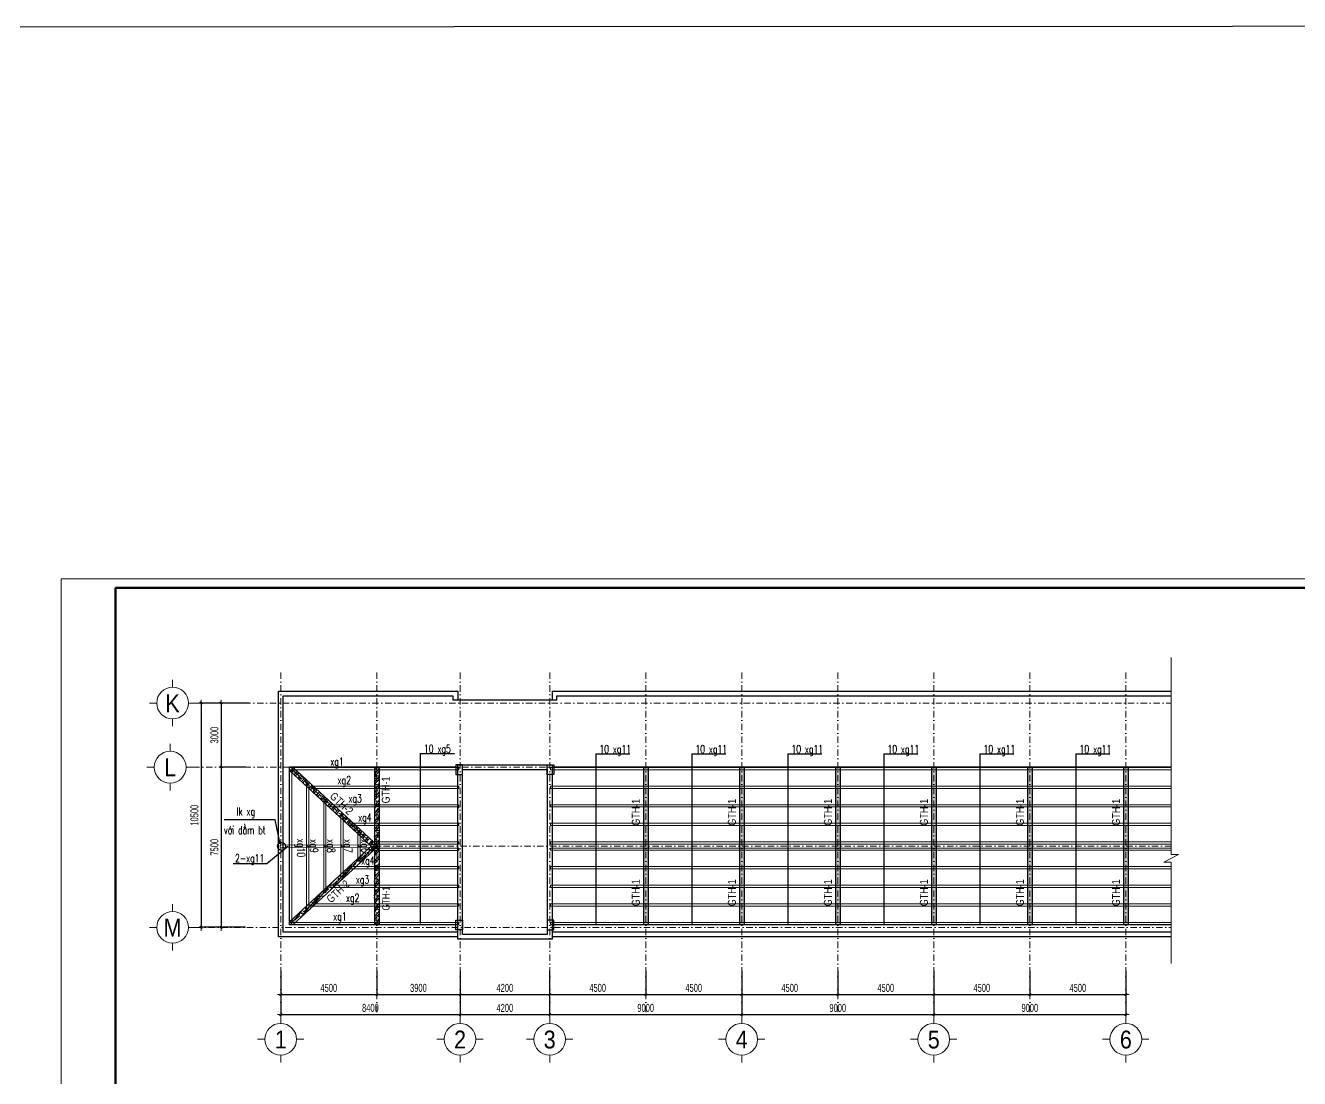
# Model space of a CAD drawing. Header units: millimetres. Extents: x 3174748 to 6019813, y -1021377 to -112338.
# Drawn here: x 3858570 to 3918273, y -300018 to -250704 of the extents above; entities that cross this region are included whole.
import ezdxf
from ezdxf.enums import TextEntityAlignment as Align

# ---------------------------------------------------------------- set-up
doc = ezdxf.new("R2010")
doc.units = ezdxf.units.MM
doc.header["$LTSCALE"] = 60
doc.header["$MEASUREMENT"] = 0
doc.linetypes.add('DASHDOT', pattern=[1, 0.5, -0.25, 0, -0.25])
doc.layers.get('DEFPOINTS').update_dxf_attribs({"lineweight": 0})
for name, color, linetype, lineweight in [('Khungten_LCDI', 7, 'Continuous', 5), ('LC Dim', 8, 'Continuous', 18), ('LC Hatch', 252, 'Continuous', 9), ('LC ISO', 153, 'Continuous', 13), ('LC Net dam 1', 30, 'Continuous', 30), ('LC Net thay', 7, 'Continuous', 25), ('LC Net truc', 79, 'DASHDOT', 13), ('LC Text1', 3, 'Continuous', 20), ('LC Text2', 7, 'Continuous', 25)]:
    doc.layers.add(name, color=color, linetype=linetype, lineweight=lineweight)
doc.styles.add('HOATBIF', font='hoatbif.shx', dxfattribs={"width": 0.7})
doc.styles.add('Khungten', font='VHAVAN.TTF', dxfattribs={"width": 0.9, "height": 5000})
doc.styles.add('LC 1', font='VHAVANB.TTF')
doc.styles.add('LC 3', font='vnsimli.shx', dxfattribs={"width": 0.75})
doc.styles.add('T2', font='VHARIAL.TTF', dxfattribs={"width": 0.8})
doc.styles.add('Title', font='VHBLACK.TTF', dxfattribs={"width": 0.8})
doc.dimstyles.new('1-150', dxfattribs={"dimscale": 150, "dimtxt": 2.5, "dimasz": 0.35, "dimexe": 0.5, "dimexo": 0, "dimgap": 0.8, "dimtad": 1, "dimdec": 0, "dimzin": 0, "dimdsep": 46, "dimtxsty": 'HOATBIF', "dimblk1": 'DOT', "dimblk2": 'DOT', "dimsah": 1, "dimcen": -1, "dimdle": 1, "dimclrd": 256, "dimclre": 256, "dimclrt": 4, "dimadec": 3, "dimazin": 2, "dimtfac": 0.333333, "dimtdec": 0, "dimtix": 1, "dimtmove": 2, "dimatfit": 3, "dimldrblk": 'DOT', "dimfxl": 1, "dimtvp": 0.833333, "dimtolj": 1, "dimtzin": 0, "dimarcsym": 0})
doc.dimstyles.new('Copy of 1-100', dxfattribs={"dimscale": 100, "dimtxt": 2.5, "dimasz": 0.35, "dimexe": 0.5, "dimexo": 0, "dimgap": 0.8, "dimtad": 1, "dimdec": 0, "dimzin": 0, "dimdsep": 46, "dimtxsty": 'HOATBIF', "dimblk1": 'DOT', "dimblk2": 'DOT', "dimsah": 1, "dimcen": -1, "dimdle": 1, "dimclrd": 256, "dimclre": 256, "dimclrt": 4, "dimadec": 3, "dimazin": 2, "dimtfac": 0.333333, "dimtdec": 0, "dimtix": 1, "dimtmove": 2, "dimatfit": 3, "dimldrblk": 'DOT', "dimfxl": 1, "dimtvp": 0.833333, "dimtolj": 1, "dimtzin": 0, "dimarcsym": 0})

# ---------------------------------------------------------------- blocks, each defined once
blk = doc.blocks.new('Nha o can bo nhan vien Trung doan')
at = {"layer": 'DEFPOINTS', "lineweight": 0}
blk.add_lwpolyline([(-1200, -14850), (-1200, 14850), (40800, 14850), (40800, -14850)], close=True, dxfattribs=at)
at = {"layer": 'Khungten_LCDI', "color": 5, "lineweight": 60}
blk.add_lwpolyline([(0, -14650), (0, 14650), (40600, 14650), (40600, -14650)], close=True, dxfattribs=at)
at = {"color": 7, "style": 'Khungten', "width": 0.8}
for tag, p in [('REVISION', (39499, -10746)), ('NGAYHT', (39546, -11609))]:
    blk.add_attdef(tag, text='', height=200, dxfattribs=at).set_placement(p, align=Align.CENTER)
at = {"layer": 'LC Text1', "style": 'Title', "width": 1.485915}
for tag, p, p2 in [('TENBANVE1', (36913, -8886), (40339, -8886)), ('TENBANVE2', (36913, -9562), (40339, -9562))]:
    blk.add_attdef(tag, text='', height=250, dxfattribs=at).set_placement(p, p2, align=Align.FIT)
at = {"layer": 'LC Text1', "style": 'Title', "width": 0.7}
blk.add_attdef('SOBANVE', text='', height=250, dxfattribs=at).set_placement((39562, -13896), align=Align.CENTER)
blk = doc.blocks.new('DOT')
at = {"layer": 'LC Dim'}
blk.add_line((-3, 0), (3, 0), dxfattribs=at)
at = {"layer": 'LC Dim', "color": 4}
blk.add_line((-1, -1), (1, 1), dxfattribs=at)
blk.add_lwpolyline([(0.5, 1), (-1, -0.5), (-0.5, -1), (1, 0.5)], close=True, dxfattribs=at)
blk = doc.blocks.new('*D232')
at = {"layer": 'DEFPOINTS', "color": 0, "transparency": 16777216}
for p in [(3869056, -282438), (3867734, -285438), (3868877, -285438)]:
    blk.add_point(p, dxfattribs=at)
at = {"layer": 'LC Dim', "lineweight": -2, "transparency": 16777216}
for p, q in [((3869056, -282438), (3867659, -282438)), ((3867734, -282491), (3867734, -285386)), ((3868877, -285438), (3867659, -285438))]:
    blk.add_line(p, q, dxfattribs=at)
at = {"layer": 'LC Dim', "lineweight": -2, "transparency": 16777216, "xscale": 52.5, "yscale": 52.5, "zscale": 52.5}
for p, rotation in [((3867734, -282438), 90), ((3867734, -285438), 270)]:
    blk.add_blockref('DOT', p, dxfattribs=dict(at, rotation=rotation))
at = {"layer": 'LC Dim', "color": 4, "transparency": 16777216, "insert": (3867426, -283938), "char_height": 375, "attachment_point": 5, "rotation": 90, "style": 'HOATBIF'}
blk.add_mtext('\\A1;3000', dxfattribs=at)
blk = doc.blocks.new('*D233')
at = {"layer": 'DEFPOINTS', "color": 0, "transparency": 16777216}
for p in [(3868877, -285438), (3867734, -292938), (3868877, -292938)]:
    blk.add_point(p, dxfattribs=at)
at = {"layer": 'LC Dim', "lineweight": -2, "transparency": 16777216}
for p, q in [((3868877, -285438), (3867659, -285438)), ((3867734, -285491), (3867734, -292886)), ((3868877, -292938), (3867659, -292938))]:
    blk.add_line(p, q, dxfattribs=at)
at = {"layer": 'LC Dim', "lineweight": -2, "transparency": 16777216, "xscale": 52.5, "yscale": 52.5, "zscale": 52.5}
for p, rotation in [((3867734, -285438), 90), ((3867734, -292938), 270)]:
    blk.add_blockref('DOT', p, dxfattribs=dict(at, rotation=rotation))
at = {"layer": 'LC Dim', "color": 4, "transparency": 16777216, "insert": (3867426, -289188), "char_height": 375, "attachment_point": 5, "rotation": 90, "style": 'HOATBIF'}
blk.add_mtext('\\A1;7500', dxfattribs=at)
blk = doc.blocks.new('*D234')
at = {"layer": 'DEFPOINTS', "color": 0, "transparency": 16777216}
for p in [(3868118, -282438), (3866796, -292938), (3868877, -292938)]:
    blk.add_point(p, dxfattribs=at)
at = {"layer": 'LC Dim', "lineweight": -2, "transparency": 16777216}
for p, q in [((3868118, -282438), (3866721, -282438)), ((3866796, -282491), (3866796, -292886)), ((3868877, -292938), (3866721, -292938))]:
    blk.add_line(p, q, dxfattribs=at)
at = {"layer": 'LC Dim', "lineweight": -2, "transparency": 16777216, "xscale": 52.5, "yscale": 52.5, "zscale": 52.5}
for p, rotation in [((3866796, -282438), 90), ((3866796, -292938), 270)]:
    blk.add_blockref('DOT', p, dxfattribs=dict(at, rotation=rotation))
at = {"layer": 'LC Dim', "color": 4, "transparency": 16777216, "insert": (3866489, -287688), "char_height": 375, "attachment_point": 5, "rotation": 90, "style": 'HOATBIF'}
blk.add_mtext('\\A1;10500', dxfattribs=at)
blk = doc.blocks.new('*D235')
at = {"layer": 'DEFPOINTS', "color": 0, "transparency": 16777216}
for p in [(3870534, -294975), (3875034, -294975), (3875034, -296083)]:
    blk.add_point(p, dxfattribs=at)
at = {"layer": 'LC Dim', "lineweight": -2, "transparency": 16777216}
for p, q in [((3870534, -294975), (3870534, -296158)), ((3875034, -294975), (3875034, -296158)), ((3870587, -296083), (3874982, -296083))]:
    blk.add_line(p, q, dxfattribs=at)
at = {"layer": 'LC Dim', "lineweight": -2, "transparency": 16777216, "xscale": 52.5, "yscale": 52.5, "zscale": 52.5, "rotation": 180}
blk.add_blockref('DOT', (3870534, -296083), dxfattribs=at)
at = {"layer": 'LC Dim', "lineweight": -2, "transparency": 16777216, "xscale": 52.5, "yscale": 52.5, "zscale": 52.5}
blk.add_blockref('DOT', (3875034, -296083), dxfattribs=at)
at = {"layer": 'LC Dim', "color": 4, "transparency": 16777216, "insert": (3872784, -295775), "char_height": 375, "attachment_point": 5, "style": 'HOATBIF'}
blk.add_mtext('\\A1;4500', dxfattribs=at)
blk = doc.blocks.new('*D236')
at = {"layer": 'DEFPOINTS', "color": 0, "transparency": 16777216}
for p in [(3875034, -294975), (3878934, -294975), (3878934, -296083)]:
    blk.add_point(p, dxfattribs=at)
at = {"layer": 'LC Dim', "lineweight": -2, "transparency": 16777216}
for p, q in [((3875034, -294975), (3875034, -296158)), ((3878934, -294975), (3878934, -296158)), ((3875087, -296083), (3878882, -296083))]:
    blk.add_line(p, q, dxfattribs=at)
at = {"layer": 'LC Dim', "lineweight": -2, "transparency": 16777216, "xscale": 52.5, "yscale": 52.5, "zscale": 52.5, "rotation": 180}
blk.add_blockref('DOT', (3875034, -296083), dxfattribs=at)
at = {"layer": 'LC Dim', "lineweight": -2, "transparency": 16777216, "xscale": 52.5, "yscale": 52.5, "zscale": 52.5}
blk.add_blockref('DOT', (3878934, -296083), dxfattribs=at)
at = {"layer": 'LC Dim', "color": 4, "transparency": 16777216, "insert": (3876984, -295775), "char_height": 375, "attachment_point": 5, "style": 'HOATBIF'}
blk.add_mtext('\\A1;3900', dxfattribs=at)
blk = doc.blocks.new('*D237')
at = {"layer": 'DEFPOINTS', "color": 0, "transparency": 16777216}
for p in [(3878934, -294975), (3883134, -294975), (3883134, -296083)]:
    blk.add_point(p, dxfattribs=at)
at = {"layer": 'LC Dim', "lineweight": -2, "transparency": 16777216}
for p, q in [((3878934, -294975), (3878934, -296158)), ((3883134, -294975), (3883134, -296158)), ((3878987, -296083), (3883082, -296083))]:
    blk.add_line(p, q, dxfattribs=at)
at = {"layer": 'LC Dim', "lineweight": -2, "transparency": 16777216, "xscale": 52.5, "yscale": 52.5, "zscale": 52.5, "rotation": 180}
blk.add_blockref('DOT', (3878934, -296083), dxfattribs=at)
at = {"layer": 'LC Dim', "lineweight": -2, "transparency": 16777216, "xscale": 52.5, "yscale": 52.5, "zscale": 52.5}
blk.add_blockref('DOT', (3883134, -296083), dxfattribs=at)
at = {"layer": 'LC Dim', "color": 4, "transparency": 16777216, "insert": (3881034, -295775), "char_height": 375, "attachment_point": 5, "style": 'HOATBIF'}
blk.add_mtext('\\A1;4200', dxfattribs=at)
blk = doc.blocks.new('*D238')
at = {"layer": 'DEFPOINTS', "color": 0, "transparency": 16777216}
for p in [(3883134, -294975), (3887634, -294975), (3887634, -296083)]:
    blk.add_point(p, dxfattribs=at)
at = {"layer": 'LC Dim', "lineweight": -2, "transparency": 16777216}
for p, q in [((3883134, -294975), (3883134, -296158)), ((3887634, -294975), (3887634, -296158)), ((3883187, -296083), (3887582, -296083))]:
    blk.add_line(p, q, dxfattribs=at)
at = {"layer": 'LC Dim', "lineweight": -2, "transparency": 16777216, "xscale": 52.5, "yscale": 52.5, "zscale": 52.5, "rotation": 180}
blk.add_blockref('DOT', (3883134, -296083), dxfattribs=at)
at = {"layer": 'LC Dim', "lineweight": -2, "transparency": 16777216, "xscale": 52.5, "yscale": 52.5, "zscale": 52.5}
blk.add_blockref('DOT', (3887634, -296083), dxfattribs=at)
at = {"layer": 'LC Dim', "color": 4, "transparency": 16777216, "insert": (3885384, -295775), "char_height": 375, "attachment_point": 5, "style": 'HOATBIF'}
blk.add_mtext('\\A1;4500', dxfattribs=at)
blk = doc.blocks.new('*D239')
at = {"layer": 'DEFPOINTS', "color": 0, "transparency": 16777216}
for p in [(3887634, -294975), (3892134, -294975), (3892134, -296083)]:
    blk.add_point(p, dxfattribs=at)
at = {"layer": 'LC Dim', "lineweight": -2, "transparency": 16777216}
for p, q in [((3887634, -294975), (3887634, -296158)), ((3892134, -294975), (3892134, -296158)), ((3887687, -296083), (3892082, -296083))]:
    blk.add_line(p, q, dxfattribs=at)
at = {"layer": 'LC Dim', "lineweight": -2, "transparency": 16777216, "xscale": 52.5, "yscale": 52.5, "zscale": 52.5, "rotation": 180}
blk.add_blockref('DOT', (3887634, -296083), dxfattribs=at)
at = {"layer": 'LC Dim', "lineweight": -2, "transparency": 16777216, "xscale": 52.5, "yscale": 52.5, "zscale": 52.5}
blk.add_blockref('DOT', (3892134, -296083), dxfattribs=at)
at = {"layer": 'LC Dim', "color": 4, "transparency": 16777216, "insert": (3889884, -295775), "char_height": 375, "attachment_point": 5, "style": 'HOATBIF'}
blk.add_mtext('\\A1;4500', dxfattribs=at)
blk = doc.blocks.new('*D240')
at = {"layer": 'DEFPOINTS', "color": 0, "transparency": 16777216}
for p in [(3892134, -294975), (3896634, -294975), (3896634, -296083)]:
    blk.add_point(p, dxfattribs=at)
at = {"layer": 'LC Dim', "lineweight": -2, "transparency": 16777216}
for p, q in [((3892134, -294975), (3892134, -296158)), ((3896634, -294975), (3896634, -296158)), ((3892187, -296083), (3896582, -296083))]:
    blk.add_line(p, q, dxfattribs=at)
at = {"layer": 'LC Dim', "lineweight": -2, "transparency": 16777216, "xscale": 52.5, "yscale": 52.5, "zscale": 52.5, "rotation": 180}
blk.add_blockref('DOT', (3892134, -296083), dxfattribs=at)
at = {"layer": 'LC Dim', "lineweight": -2, "transparency": 16777216, "xscale": 52.5, "yscale": 52.5, "zscale": 52.5}
blk.add_blockref('DOT', (3896634, -296083), dxfattribs=at)
at = {"layer": 'LC Dim', "color": 4, "transparency": 16777216, "insert": (3894384, -295775), "char_height": 375, "attachment_point": 5, "style": 'HOATBIF'}
blk.add_mtext('\\A1;4500', dxfattribs=at)
blk = doc.blocks.new('*D241')
at = {"layer": 'DEFPOINTS', "color": 0, "transparency": 16777216}
for p in [(3896634, -294975), (3901134, -294975), (3901134, -296083)]:
    blk.add_point(p, dxfattribs=at)
at = {"layer": 'LC Dim', "lineweight": -2, "transparency": 16777216}
for p, q in [((3896634, -294975), (3896634, -296158)), ((3901134, -294975), (3901134, -296158)), ((3896687, -296083), (3901082, -296083))]:
    blk.add_line(p, q, dxfattribs=at)
at = {"layer": 'LC Dim', "lineweight": -2, "transparency": 16777216, "xscale": 52.5, "yscale": 52.5, "zscale": 52.5, "rotation": 180}
blk.add_blockref('DOT', (3896634, -296083), dxfattribs=at)
at = {"layer": 'LC Dim', "lineweight": -2, "transparency": 16777216, "xscale": 52.5, "yscale": 52.5, "zscale": 52.5}
blk.add_blockref('DOT', (3901134, -296083), dxfattribs=at)
at = {"layer": 'LC Dim', "color": 4, "transparency": 16777216, "insert": (3898884, -295775), "char_height": 375, "attachment_point": 5, "style": 'HOATBIF'}
blk.add_mtext('\\A1;4500', dxfattribs=at)
blk = doc.blocks.new('*D242')
at = {"layer": 'DEFPOINTS', "color": 0, "transparency": 16777216}
for p in [(3901134, -294975), (3905634, -294975), (3905634, -296083)]:
    blk.add_point(p, dxfattribs=at)
at = {"layer": 'LC Dim', "lineweight": -2, "transparency": 16777216}
for p, q in [((3901134, -294975), (3901134, -296158)), ((3905634, -294975), (3905634, -296158)), ((3901187, -296083), (3905582, -296083))]:
    blk.add_line(p, q, dxfattribs=at)
at = {"layer": 'LC Dim', "lineweight": -2, "transparency": 16777216, "xscale": 52.5, "yscale": 52.5, "zscale": 52.5, "rotation": 180}
blk.add_blockref('DOT', (3901134, -296083), dxfattribs=at)
at = {"layer": 'LC Dim', "lineweight": -2, "transparency": 16777216, "xscale": 52.5, "yscale": 52.5, "zscale": 52.5}
blk.add_blockref('DOT', (3905634, -296083), dxfattribs=at)
at = {"layer": 'LC Dim', "color": 4, "transparency": 16777216, "insert": (3903384, -295775), "char_height": 375, "attachment_point": 5, "style": 'HOATBIF'}
blk.add_mtext('\\A1;4500', dxfattribs=at)
blk = doc.blocks.new('*D243')
at = {"layer": 'DEFPOINTS', "color": 0, "transparency": 16777216}
for p in [(3905634, -294975), (3910134, -294975), (3910134, -296083)]:
    blk.add_point(p, dxfattribs=at)
at = {"layer": 'LC Dim', "lineweight": -2, "transparency": 16777216}
for p, q in [((3905634, -294975), (3905634, -296158)), ((3910134, -294975), (3910134, -296158)), ((3905687, -296083), (3910082, -296083))]:
    blk.add_line(p, q, dxfattribs=at)
at = {"layer": 'LC Dim', "lineweight": -2, "transparency": 16777216, "xscale": 52.5, "yscale": 52.5, "zscale": 52.5, "rotation": 180}
blk.add_blockref('DOT', (3905634, -296083), dxfattribs=at)
at = {"layer": 'LC Dim', "lineweight": -2, "transparency": 16777216, "xscale": 52.5, "yscale": 52.5, "zscale": 52.5}
blk.add_blockref('DOT', (3910134, -296083), dxfattribs=at)
at = {"layer": 'LC Dim', "color": 4, "transparency": 16777216, "insert": (3907884, -295775), "char_height": 375, "attachment_point": 5, "style": 'HOATBIF'}
blk.add_mtext('\\A1;4500', dxfattribs=at)
blk = doc.blocks.new('*D227')
at = {"layer": 'DEFPOINTS', "color": 0, "transparency": 16777216}
for p in [(3870534, -294975), (3878934, -294975), (3878934, -297020)]:
    blk.add_point(p, dxfattribs=at)
at = {"layer": 'LC Dim', "lineweight": -2, "transparency": 16777216}
for p, q in [((3870534, -294975), (3870534, -297095)), ((3878934, -294975), (3878934, -297095)), ((3870587, -297020), (3878882, -297020))]:
    blk.add_line(p, q, dxfattribs=at)
at = {"layer": 'LC Dim', "lineweight": -2, "transparency": 16777216, "xscale": 52.5, "yscale": 52.5, "zscale": 52.5, "rotation": 180}
blk.add_blockref('DOT', (3870534, -297020), dxfattribs=at)
at = {"layer": 'LC Dim', "lineweight": -2, "transparency": 16777216, "xscale": 52.5, "yscale": 52.5, "zscale": 52.5}
blk.add_blockref('DOT', (3878934, -297020), dxfattribs=at)
at = {"layer": 'LC Dim', "color": 4, "transparency": 16777216, "insert": (3874734, -296713), "char_height": 375, "attachment_point": 5, "style": 'HOATBIF'}
blk.add_mtext('\\A1;8400', dxfattribs=at)
blk = doc.blocks.new('*D228')
at = {"layer": 'DEFPOINTS', "color": 0, "transparency": 16777216}
for p in [(3878934, -294975), (3883134, -294975), (3883134, -297020)]:
    blk.add_point(p, dxfattribs=at)
at = {"layer": 'LC Dim', "lineweight": -2, "transparency": 16777216}
for p, q in [((3878934, -294975), (3878934, -297095)), ((3883134, -294975), (3883134, -297095)), ((3878987, -297020), (3883082, -297020))]:
    blk.add_line(p, q, dxfattribs=at)
at = {"layer": 'LC Dim', "lineweight": -2, "transparency": 16777216, "xscale": 52.5, "yscale": 52.5, "zscale": 52.5, "rotation": 180}
blk.add_blockref('DOT', (3878934, -297020), dxfattribs=at)
at = {"layer": 'LC Dim', "lineweight": -2, "transparency": 16777216, "xscale": 52.5, "yscale": 52.5, "zscale": 52.5}
blk.add_blockref('DOT', (3883134, -297020), dxfattribs=at)
at = {"layer": 'LC Dim', "color": 4, "transparency": 16777216, "insert": (3881034, -296713), "char_height": 375, "attachment_point": 5, "style": 'HOATBIF'}
blk.add_mtext('\\A1;4200', dxfattribs=at)
blk = doc.blocks.new('*D229')
at = {"layer": 'DEFPOINTS', "color": 0, "transparency": 16777216}
for p in [(3883134, -294975), (3892134, -294975), (3892134, -297020)]:
    blk.add_point(p, dxfattribs=at)
at = {"layer": 'LC Dim', "lineweight": -2, "transparency": 16777216}
for p, q in [((3883134, -294975), (3883134, -297095)), ((3892134, -294975), (3892134, -297095)), ((3883187, -297020), (3892082, -297020))]:
    blk.add_line(p, q, dxfattribs=at)
at = {"layer": 'LC Dim', "lineweight": -2, "transparency": 16777216, "xscale": 52.5, "yscale": 52.5, "zscale": 52.5, "rotation": 180}
blk.add_blockref('DOT', (3883134, -297020), dxfattribs=at)
at = {"layer": 'LC Dim', "lineweight": -2, "transparency": 16777216, "xscale": 52.5, "yscale": 52.5, "zscale": 52.5}
blk.add_blockref('DOT', (3892134, -297020), dxfattribs=at)
at = {"layer": 'LC Dim', "color": 4, "transparency": 16777216, "insert": (3887634, -296713), "char_height": 375, "attachment_point": 5, "style": 'HOATBIF'}
blk.add_mtext('\\A1;9000', dxfattribs=at)
blk = doc.blocks.new('*D230')
at = {"layer": 'DEFPOINTS', "color": 0, "transparency": 16777216}
for p in [(3892134, -294975), (3901134, -294975), (3901134, -297020)]:
    blk.add_point(p, dxfattribs=at)
at = {"layer": 'LC Dim', "lineweight": -2, "transparency": 16777216}
for p, q in [((3892134, -294975), (3892134, -297095)), ((3901134, -294975), (3901134, -297095)), ((3892187, -297020), (3901082, -297020))]:
    blk.add_line(p, q, dxfattribs=at)
at = {"layer": 'LC Dim', "lineweight": -2, "transparency": 16777216, "xscale": 52.5, "yscale": 52.5, "zscale": 52.5, "rotation": 180}
blk.add_blockref('DOT', (3892134, -297020), dxfattribs=at)
at = {"layer": 'LC Dim', "lineweight": -2, "transparency": 16777216, "xscale": 52.5, "yscale": 52.5, "zscale": 52.5}
blk.add_blockref('DOT', (3901134, -297020), dxfattribs=at)
at = {"layer": 'LC Dim', "color": 4, "transparency": 16777216, "insert": (3896634, -296713), "char_height": 375, "attachment_point": 5, "style": 'HOATBIF'}
blk.add_mtext('\\A1;9000', dxfattribs=at)
blk = doc.blocks.new('*D231')
at = {"layer": 'DEFPOINTS', "color": 0, "transparency": 16777216}
for p in [(3901134, -294975), (3910134, -294975), (3910134, -297020)]:
    blk.add_point(p, dxfattribs=at)
at = {"layer": 'LC Dim', "lineweight": -2, "transparency": 16777216}
for p, q in [((3901134, -294975), (3901134, -297095)), ((3910134, -294975), (3910134, -297095)), ((3901187, -297020), (3910082, -297020))]:
    blk.add_line(p, q, dxfattribs=at)
at = {"layer": 'LC Dim', "lineweight": -2, "transparency": 16777216, "xscale": 52.5, "yscale": 52.5, "zscale": 52.5, "rotation": 180}
blk.add_blockref('DOT', (3901134, -297020), dxfattribs=at)
at = {"layer": 'LC Dim', "lineweight": -2, "transparency": 16777216, "xscale": 52.5, "yscale": 52.5, "zscale": 52.5}
blk.add_blockref('DOT', (3910134, -297020), dxfattribs=at)
at = {"layer": 'LC Dim', "color": 4, "transparency": 16777216, "insert": (3905634, -296713), "char_height": 375, "attachment_point": 5, "style": 'HOATBIF'}
blk.add_mtext('\\A1;9000', dxfattribs=at)
blk = doc.blocks.new('TTRUC')
for p, q in [((0, 6.95), (0, 10.16)), ((-6.95, 0), (-10.16, 0)), ((10.12, 0), (6.91, 0)), ((0, -10.16), (0, -6.95))]:
    blk.add_line(p, q)
blk.add_circle((0, 0), 6.95)
blk = doc.blocks.new('*U263')
at = {"layer": 'LC ISO', "ltscale": 0.3}
blk.add_lwpolyline([(-14543, 53), (14543, 53), (14543, -53), (-14543, -53)], close=True, dxfattribs=at)
blk = doc.blocks.new('*U264')
at = {"layer": 'LC Net truc', "color": 0, "linetype": 'ByBlock', "lineweight": -2, "transparency": 16777216}
for p in [(0, 0), (0, -870, 3), (0, -1740, 6), (0, -2610, 9), (0, -3480, 12)]:
    blk.add_blockref('*U263', p, dxfattribs=at)
blk = doc.blocks.new('*U265')
at = {"layer": 'LC ISO', "ltscale": 0.3}
blk.add_lwpolyline([(-14543, 53), (14543, 53), (14543, -53), (-14543, -53)], close=True, dxfattribs=at)
blk = doc.blocks.new('*U266')
at = {"layer": 'LC Net truc', "color": 0, "linetype": 'ByBlock', "lineweight": -2, "transparency": 16777216}
for p in [(0, 0), (0, -870, 3), (0, -1740, 6), (0, -2610, 9), (0, -3480, 12)]:
    blk.add_blockref('*U265', p, dxfattribs=at)

msp = doc.modelspace()

# ---------------------------------------------------------------- hatches: boundary and pattern name
at = {"layer": 'LC Hatch', "ltscale": 0.3}
h = msp.add_hatch(dxfattribs=at)
h.set_pattern_fill('BTCT', color=256, scale=63.6364, angle=5)
h.set_pattern_definition([(55, (686997.8, 103858.38), (458.18208, -1e-07), [47.7273, -525.0003]), (0, (686997.8, 103858.4), (-129.679024, 469.150984), [38.18184, -420.00024]), (105.4514, (687035.96, 103858.38), (328.50342, 469.150724), [40.56196, -446.1816]), (51.1842, (686986.7, 103985.17), (685.74954, -45.73738), [71.59095, -787.50045]), (101.6356, (687043.84, 103981.35), (538.49508, 669.37365), [60.84295, -669.27229]), (356.1842, (686986.7, 103985.2), (538.49455, 669.37407), [57.27276, -630.00036]), (26, (687052.86, 103959), (400.735077, -222.13108), [47.7273, -525.0003]), (331, (687052.86, 103959), (114.02908, 473.198335), [38.18184, -420.00024]), (76.4514, (687086.25, 103940.5), (514.76435, 251.06685), [40.56196, -446.1816]), (42.5, (686997.78, 103858.38), (-10.754569, 211.709962), [0, -414.909328, 0, -426.36388, 0, -421.59115]), (12.5, (686997.78, 103858.38), (144.895776, 264.624891), [0, -243.091048, 0, -405.363868, 0, -160.68191]), (332.5, (686856.41, 103846.01), (339.663655, 15.308784), [0, -159.091, 0, -496.36392, 0, -658.63674]), (322.5, (686793.02, 103840.46), (364.154365, 95.805922), [0, -206.8183, 0, -329.636552, 0, -467.72754]), (50, (686997.78, 103858.38), (-182.806165, 153.392585), []), (50, (687109.85, 103868.18), (-182.806165, 153.392585), [])])
h.paths.add_polyline_path([(3874924.2, -288974.2), (3871106.1, -285438.3), (3870944.2, -285438.3), (3870944.2, -285588.3), (3874772.3, -289133.3), (3870944.2, -292678.4), (3870944.2, -292828.3), (3871106.1, -292828.3), (3874924.2, -289292.5)])
h.paths.add_polyline_path([(3875144.2, -285438.3), (3874924.2, -285438.3), (3874924.2, -288974.2), (3875096.1, -289133.3), (3874924.2, -289292.5), (3874924.2, -292828.3), (3875144.2, -292828.3)])
h.paths.add_polyline_path([(3875096.1, -289133.3), (3874924.2, -288974.2), (3874924.2, -289292.5)], flags=17)
h = msp.add_hatch(dxfattribs=at)
h.set_pattern_fill('BTCT', color=256, scale=63.6364)
h.set_pattern_definition([(50, (686997.8, 103858.38), (456.43856, -39.9332), [47.7273, -525.0003]), (355, (686997.8, 103858.4), (-88.296354, 478.667995), [38.18184, -420.00024]), (100.4514, (687035.8, 103855.05), (368.142544, 438.734505), [40.56196, -446.1816]), (46.1842, (686997.8, 103985.65), (679.15378, -105.33034), [71.59095, -787.50045]), (96.6356, (687054.4, 103976.9), (594.7857, 619.89354), [60.84295, -669.27229]), (351.1842, (686997.8, 103985.65), (594.78521, 619.89401), [57.27276, -630.00036]), (21, (687061.42, 103953.83), (379.85016, -256.212168), [47.7273, -525.0003]), (326, (687061.4, 103953.83), (154.83712, 461.45938), [38.18184, -420.00024]), (71.4514, (687093.07, 103932.5), (534.68743, 205.2468), [40.56196, -446.1816]), (37.5, (686997.78, 103858.38), (7.738094, 211.841664), [0, -414.909328, 0, -426.36388, 0, -421.59115]), (7.5, (686997.78, 103858.38), (167.407983, 250.989415), [0, -243.091048, 0, -405.363868, 0, -160.68191]), (327.5, (686855.87, 103858.38), (339.705381, -14.353108), [0, -159.091, 0, -496.36392, 0, -658.63674]), (317.5, (686792.24, 103858.38), (371.118683, 63.703207), [0, -206.8183, 0, -329.636552, 0, -467.72754]), (45, (686997.78, 103858.38), (-168.741487, 168.741487), []), (45, (687110.28, 103858.38), (-168.741487, 168.741487), [])])
h.paths.add_polyline_path([(3887744.2, -285438.3), (3887524.2, -285438.3), (3887524.2, -292828.3), (3887744.2, -292828.3)])
h.paths.add_polyline_path([(3892244.2, -285438.3), (3892024.2, -285438.3), (3892024.2, -292828.3), (3892244.2, -292828.3)])
h.paths.add_polyline_path([(3901244.2, -285438.3), (3901024.2, -285438.3), (3901024.2, -292828.3), (3901244.2, -292828.3)])
h.paths.add_polyline_path([(3905744.2, -285438.3), (3905524.2, -285438.3), (3905524.2, -292828.3), (3905744.2, -292828.3)])
h.paths.add_polyline_path([(3896744.2, -285438.3), (3896524.2, -285438.3), (3896524.2, -292828.3), (3896744.2, -292828.3)])
h.paths.add_polyline_path([(3910244.2, -285438.3), (3910024.2, -285438.3), (3910024.2, -292828.3), (3910244.2, -292828.3)])

# ---------------------------------------------------------------- linework, layer by layer
at = {"layer": 'LC ISO', "ltscale": 0.3}
for p, q in [((3871849.8, -286239.1), (3871743.7, -286239.1)), ((3871981.5, -286430.3), (3871981.5, -286324.2)), ((3878881.7, -286354.2), (3878881.7, -286430.3)), ((3872649.8, -286973.2), (3872543.7, -286973.2)), ((3872872.3, -287300.3), (3872872.3, -287194.2)), ((3873449.8, -287709.5), (3873343.7, -287709.5)), ((3878881.7, -287254.2), (3878881.7, -287360.3)), ((3873781.4, -288170.3), (3873781.4, -288064.2)), ((3878881.7, -288154.2), (3878881.7, -288170.3)), ((3874249.8, -288455.1), (3874143.7, -288455.1)), ((3874781.8, -289040.3), (3874781.8, -288934.2)), ((3874781.8, -289226.4), (3874781.8, -289332.5)), ((3873781.4, -290096.4), (3873781.4, -290202.5)), ((3874249.7, -289845.5), (3874143.6, -289845.5)), ((3873449.8, -290569), (3873343.7, -290569)), ((3872649.8, -291313), (3872543.7, -291313)), ((3872872.3, -290966.4), (3872872.3, -291072.5)), ((3871981.5, -291836.4), (3871981.5, -291942.5)), ((3871849.8, -292039.5), (3871743.7, -292039.5))]:
    msp.add_line(p, q, dxfattribs=at)
at = {"layer": 'LC ISO', "linetype": 'ByBlock'}
msp.add_lwpolyline([(3912256, -294632.3), (3912256, -289889.4), (3911911.7, -289889.4), (3912608.2, -289533.5), (3912256, -289533.5), (3912256, -280307.6)], dxfattribs=at)
at = {"layer": 'LC ISO', "ltscale": 0.3}
for points in [[(3870943.7, -285438.3), (3870943.7, -292828.3), (3871049.8, -292828.3), (3871049.8, -285438.3)], [(3870944.2, -285454.2), (3878881.7, -285454.2), (3878881.7, -285560.3), (3870944.2, -285560.3)], [(3870504.3, -289090.1), (3875034.2, -289080.3), (3875034.2, -289186.4), (3870504.3, -289196.2)], [(3870944.2, -292812.5), (3878881.7, -292812.5), (3878881.7, -292706.4), (3870944.2, -292706.4)]]:
    msp.add_lwpolyline(points, close=True, dxfattribs=at)
for points in [[(3871743.7, -286239.1), (3871743.7, -292039.5)], [(3871849.8, -292039.5), (3871849.8, -286239.1)], [(3871981.5, -286324.2), (3878881.7, -286324.2), (3878881.7, -286430.3), (3871981.5, -286430.3)], [(3872543.7, -286973.2), (3872543.7, -291313)], [(3872649.8, -291313), (3872649.8, -286973.2)], [(3872872.3, -287194.2), (3878881.7, -287194.2), (3878881.7, -287300.3), (3872872.3, -287300.3)], [(3873343.7, -287709.5), (3873343.7, -290569)], [(3873449.8, -290569), (3873449.8, -287709.5)], [(3873781.4, -288064.2), (3878881.7, -288064.2), (3878881.7, -288170.3), (3873781.4, -288170.3)], [(3874143.7, -288455.1), (3874143.6, -289845.5)], [(3874249.7, -289845.5), (3874249.8, -288455.1)], [(3874781.8, -288934.2), (3878881.7, -288934.2), (3878881.7, -289040.3), (3874781.8, -289040.3)], [(3874781.8, -289332.5), (3878881.7, -289332.5), (3878881.7, -289226.4), (3874781.8, -289226.4)], [(3873781.4, -290202.5), (3878881.7, -290202.5), (3878881.7, -290096.4), (3873781.4, -290096.4)], [(3872872.3, -291072.5), (3878881.7, -291072.5), (3878881.7, -290966.4), (3872872.3, -290966.4)], [(3871981.5, -291942.5), (3878881.7, -291942.5), (3878881.7, -291836.4), (3871981.5, -291836.4)]]:
    msp.add_lwpolyline(points, dxfattribs=at)
at = {"layer": 'LC Net dam 1'}
for p, q in [((3874772.3, -289133.3), (3870944.2, -285588.3)), ((3875096.1, -289133.3), (3871106.1, -285438.3)), ((3874924.2, -285438.3), (3874924.2, -292828.3)), ((3875144.2, -285438.3), (3875144.2, -292828.3)), ((3887524.2, -285438.3), (3887524.2, -292828.3)), ((3887744.2, -285438.3), (3887744.2, -292828.3)), ((3892024.2, -285438.3), (3892024.2, -292828.3)), ((3892244.2, -285438.3), (3892244.2, -292828.3)), ((3896524.2, -285438.3), (3896524.2, -292828.3)), ((3896744.2, -285438.3), (3896744.2, -292828.3)), ((3901024.2, -285438.3), (3901024.2, -292828.3)), ((3901244.2, -285438.3), (3901244.2, -292828.3)), ((3905524.2, -285438.3), (3905524.2, -292828.3)), ((3905744.2, -285438.3), (3905744.2, -292828.3)), ((3910024.2, -285438.3), (3910024.2, -292828.3)), ((3910244.2, -285438.3), (3910244.2, -292828.3)), ((3874772.3, -289133.3), (3870944.2, -292678.4)), ((3875096.1, -289133.3), (3871106.1, -292828.3))]:
    msp.add_line(p, q, dxfattribs=at)
at = {"layer": 'LC Net dam 1', "ltscale": 0.3}
msp.add_lwpolyline([(3805637.2, -250777.7), (3988119.7, -250704.2), (3988119.7, -377554.2), (3805637.2, -377627.7)], close=True, dxfattribs=at)
at = {"layer": 'LC Net thay'}
for p, q in [((3878824.2, -282298.3), (3878604.2, -282298.3)), ((3878824.2, -281878.3), (3878824.2, -282298.3)), ((3883244.2, -282298.3), (3878824.2, -282298.3)), ((3883244.2, -281878.3), (3883244.2, -282298.3)), ((3883464.2, -282298.3), (3883244.2, -282298.3)), ((3878744.2, -285438.3), (3870944.2, -285438.3)), ((3870944.2, -292828.3), (3870944.2, -285438.3)), ((3912256, -285438.3), (3883324.2, -285438.3)), ((3878744.2, -292828.3), (3870944.2, -292828.3)), ((3912256, -292828.3), (3883324.2, -292828.3))]:
    msp.add_line(p, q, dxfattribs=at)
for points in [[(3878824.2, -293378.3), (3870424.2, -293378.3), (3870424.2, -281878.3), (3878824.2, -281878.3)], [(3878824.2, -293158.3), (3870644.2, -293158.3), (3870644.2, -282098.3), (3878604.2, -282098.3), (3878604.2, -282298.3)], [(3883244.2, -281878.3), (3912256, -281878.3)], [(3883464.2, -282298.3), (3883464.2, -282098.3), (3912256, -282098.3)], [(3912256, -293158.3), (3883244.2, -293158.3)], [(3912256, -293378.3), (3883244.2, -293378.3)]]:
    msp.add_lwpolyline(points, dxfattribs=at)
for points in [[(3878744.2, -285778.3), (3879044.2, -285778.3), (3879044.2, -285328.3), (3878744.2, -285328.3)], [(3878824.2, -285328.3), (3883244.2, -285328.3), (3883244.2, -293498.3), (3878824.2, -293498.3)], [(3883024.2, -285328.3), (3883324.2, -285328.3), (3883324.2, -285778.3), (3883024.2, -285778.3)], [(3879044.2, -285548.3), (3883024.2, -285548.3), (3883024.2, -293278.3), (3879044.2, -293278.3)], [(3878744.2, -292598.3), (3879044.2, -292598.3), (3879044.2, -293048.3), (3878744.2, -293048.3)], [(3883024.2, -293048.3), (3883324.2, -293048.3), (3883324.2, -292598.3), (3883024.2, -292598.3)]]:
    msp.add_lwpolyline(points, close=True, dxfattribs=at)
at = {"layer": 'LC Net thay', "ltscale": 0.3}
msp.add_circle((3870571.8, -289146.2), 186.4, dxfattribs=at)
at = {"layer": 'LC Net truc', "ltscale": 10}
for p, q in [((3870534.2, -281004.3), (3870534.2, -297266.9)), ((3875034.2, -281004.3), (3875034.2, -297132.4)), ((3878934.2, -281004.3), (3878934.2, -297132.4)), ((3883134.2, -281004.3), (3883134.2, -297132.4)), ((3887634.2, -281004.3), (3887634.2, -297132.4)), ((3892134.2, -281004.3), (3892134.2, -297132.4)), ((3896634.2, -281004.3), (3896634.2, -297132.4)), ((3901134.2, -281004.3), (3901134.2, -297132.4)), ((3905634.2, -281004.3), (3905634.2, -297132.4)), ((3910134.2, -281004.3), (3910134.2, -297132.4)), ((3866419.4, -282438.3), (3912256, -282438.3)), ((3866432.3, -285438.3), (3912256, -285438.3)), ((3874934.2, -289133.3), (3870944.2, -285438.3)), ((3874934.2, -289133.3), (3870944.2, -292828.3)), ((3912256, -289133.3), (3874934.2, -289133.3)), ((3866544.8, -292938.3), (3912256, -292938.3))]:
    msp.add_line(p, q, dxfattribs=at)

# ---------------------------------------------------------------- block references
at = {"layer": 'LC ISO', "xscale": 106.8925634720809, "yscale": 106.8925634720809, "zscale": 106.8925634720809}
for p in [(3865462.9, -282438.3), (3865350.4, -285438.3), (3865462.9, -292938.3), (3870534.2, -298180.9), (3878934.2, -298180.9), (3883134.2, -298180.9), (3892134.2, -298180.9), (3901134.2, -298180.9), (3910134.2, -298180.9)]:
    msp.add_blockref('TTRUC', p, dxfattribs=at)
at = {"layer": 'LC Net thay', "xscale": 2.121212121213186, "yscale": 2.121212121213186, "zscale": 2.121212121213186}
msp.add_blockref('Nha o can bo nhan vien Trung doan', (3862795.1, -308116.9), dxfattribs=at)
at = {"layer": 'LC Net truc'}
msp.add_blockref('*U264', (3897712.8, -285508), dxfattribs=at)
at = {"layer": 'LC Net truc', "xscale": -1, "rotation": 180}
msp.add_blockref('*U266', (3897712.8, -292758.7), dxfattribs=at)

# ---------------------------------------------------------------- texts
at = {"layer": 'LC Text1', "ltscale": 0.2, "style": 'LC 1', "width": 0.9}
for s, p in [('k', (3865462.9, -283119.2)), ('l', (3865350.4, -286119.2)), ('m', (3865462.9, -293619.2)), ('1', (3870534.2, -298861.8)), ('2', (3878934.2, -298861.8)), ('3', (3883134.2, -298861.8)), ('4', (3892134.2, -298861.8)), ('5', (3901134.2, -298861.8)), ('6', (3910134.2, -298861.8))]:
    msp.add_text(s, height=837, dxfattribs=at).set_placement(p, align=Align.BOTTOM_CENTER)
at = {"layer": 'LC Text1', "color": 3, "style": 'LC 3', "width": 0.7}
for s, p in [('10 xg5', (3877242.9, -284762.3)), ('10 xg11', (3885465, -284778.9)), ('10 xg11', (3889965, -284778.9)), ('10 xg11', (3894465, -284778.9)), ('10 xg11', (3898965, -284778.9)), ('10 xg11', (3903465, -284778.9)), ('10 xg11', (3907965, -284778.9)), ('xg1', (3872854, -285365.9)), ('xg2', (3873192.7, -286235.9)), ('xg3', (3873698.8, -287090.1)), ('lk xg', (3868467.8, -287696.4)), ('xg4', (3874159.9, -287975.9)), ('víi dÇm bt', (3867867.9, -288574.4)), ('2-xg11', (3868388.6, -289890.3)), ('xg4', (3874296.4, -290002.3)), ('xg3', (3874048.5, -290888.1)), ('xg2', (3873588.1, -291742.3)), ('xg1', (3872990.4, -292612.3))]:
    msp.add_text(s, height=375, dxfattribs=at).set_placement(p)
for s, p in [('xg10', (3871298.1, -288797.2)), ('xg9', (3871907.3, -288814.5)), ('xg8', (3872707.3, -288814.5)), ('xg7', (3873507.3, -288814.5)), ('xg6', (3874307.2, -288814.5))]:
    msp.add_text(s, height=375, rotation=270, dxfattribs=at).set_placement(p)
at = {"layer": 'LC Text2', "style": 'T2', "width": 0.8}
for s, height, rotation, p in [('gth-1', 375, 90, (3875640.7, -287132.7)), ('gth-2', 375, 316.486095, (3872797.5, -286838.9)), ('gth-1', 375, 90, (3887359.1, -288176.6)), ('gth-1', 375, 90, (3891859.1, -288176.6)), ('gth-1', 375, 90, (3896359.1, -288176.6)), ('gth-1', 375, 90, (3900859.1, -288176.6)), ('gth-1', 375, 90, (3905359.1, -288176.6)), ('gth-1', 375, 90, (3909859.1, -288176.6)), ('gth-2', 375, 43.513905, (3872890.8, -291825.7)), ('gth-1', 375, 90, (3887359.1, -291947.4)), ('gth-1', 375, 90, (3891859.1, -291947.4)), ('gth-1', 375, 90, (3896359.1, -291947.4)), ('gth-1', 375, 90, (3900859.1, -291947.4)), ('gth-1', 375, 90, (3905359.1, -291947.4)), ('gth-1', 375, 90, (3909859.1, -291947.4)), ('gth-1', 340, 90, (3875631.2, -292150.3))]:
    msp.add_text(s, height=height, rotation=rotation, dxfattribs=at).set_placement(p)

# ---------------------------------------------------------------- dimensions: what is measured, and where the dimension line sits
at = {"layer": 'LC Dim'}
for base, p1, p2, picture, middle in [((3866796.4, -292938.3), (3868118.2, -282438.3), (3868877.1, -292938.3), '*D234', (3866488.9, -287688.3)), ((3867733.9, -285438.3), (3869055.7, -282438.3), (3868877.1, -285438.3), '*D232', (3867426.4, -283938.3)), ((3867733.9, -292938.3), (3868877.1, -285438.3), (3868877.1, -292938.3), '*D233', (3867426.4, -289188.3))]:
    dim = msp.add_linear_dim(base=base, p1=p1, p2=p2, angle=90, dimstyle='1-150', dxfattribs=at)
    dim.commit()
    dim.dimension.update_dxf_attribs({"geometry": picture, "text_midpoint": middle})
for base, p1, p2, picture, middle in [((3875034.2, -296082.8), (3870534.2, -294975.3), (3875034.2, -294975.3), '*D235', (3872784.2, -295775.3)), ((3878934.2, -297020.3), (3870534.2, -294975.3), (3878934.2, -294975.3), '*D227', (3874734.2, -296712.8)), ((3878934.2, -296082.8), (3875034.2, -294975.3), (3878934.2, -294975.3), '*D236', (3876984.2, -295775.3)), ((3883134.2, -296082.8), (3878934.2, -294975.3), (3883134.2, -294975.3), '*D237', (3881034.2, -295775.3)), ((3883134.2, -297020.3), (3878934.2, -294975.3), (3883134.2, -294975.3), '*D228', (3881034.2, -296712.8)), ((3887634.2, -296082.8), (3883134.2, -294975.3), (3887634.2, -294975.3), '*D238', (3885384.2, -295775.3)), ((3892134.2, -297020.3), (3883134.2, -294975.3), (3892134.2, -294975.3), '*D229', (3887634.2, -296712.8)), ((3892134.2, -296082.8), (3887634.2, -294975.3), (3892134.2, -294975.3), '*D239', (3889884.2, -295775.3)), ((3896634.2, -296082.8), (3892134.2, -294975.3), (3896634.2, -294975.3), '*D240', (3894384.2, -295775.3)), ((3901134.2, -297020.3), (3892134.2, -294975.3), (3901134.2, -294975.3), '*D230', (3896634.2, -296712.8)), ((3901134.2, -296082.8), (3896634.2, -294975.3), (3901134.2, -294975.3), '*D241', (3898884.2, -295775.3)), ((3905634.2, -296082.8), (3901134.2, -294975.3), (3905634.2, -294975.3), '*D242', (3903384.2, -295775.3)), ((3910134.2, -297020.3), (3901134.2, -294975.3), (3910134.2, -294975.3), '*D231', (3905634.2, -296712.8)), ((3910134.2, -296082.8), (3905634.2, -294975.3), (3910134.2, -294975.3), '*D243', (3907884.2, -295775.3))]:
    dim = msp.add_linear_dim(base=base, p1=p1, p2=p2, dimstyle='1-150', dxfattribs=at)
    dim.commit()
    dim.dimension.update_dxf_attribs({"geometry": picture, "text_midpoint": middle})

# ---------------------------------------------------------------- leaders
for points, dimstyle in [([(3877087.6, -292748.7), (3877087.6, -284800.6), (3878668.7, -284800.6)], '1-150'), ([(3885309.7, -292765.3), (3885309.7, -284817.2), (3886890.7, -284817.2)], '1-150'), ([(3889809.7, -292765.3), (3889809.7, -284817.2), (3891390.7, -284817.2)], '1-150'), ([(3894309.7, -292765.3), (3894309.7, -284817.2), (3895890.7, -284817.2)], '1-150'), ([(3898809.7, -292765.3), (3898809.7, -284817.2), (3900390.7, -284817.2)], '1-150'), ([(3903309.7, -292765.3), (3903309.7, -284817.2), (3904890.7, -284817.2)], '1-150'), ([(3907809.7, -292765.3), (3907809.7, -284817.2), (3909390.7, -284817.2)], '1-150'), ([(3870511.3, -289021.4), (3870274.5, -287909.7), (3867881.8, -287909.7)], 'Copy of 1-100'), ([(3870863.7, -289153.6), (3869884.2, -289972), (3868296.8, -289972)], '1-150')]:
    msp.add_leader(points, dimstyle=dimstyle, dxfattribs=at)

doc.saveas('drawing.dxf')
